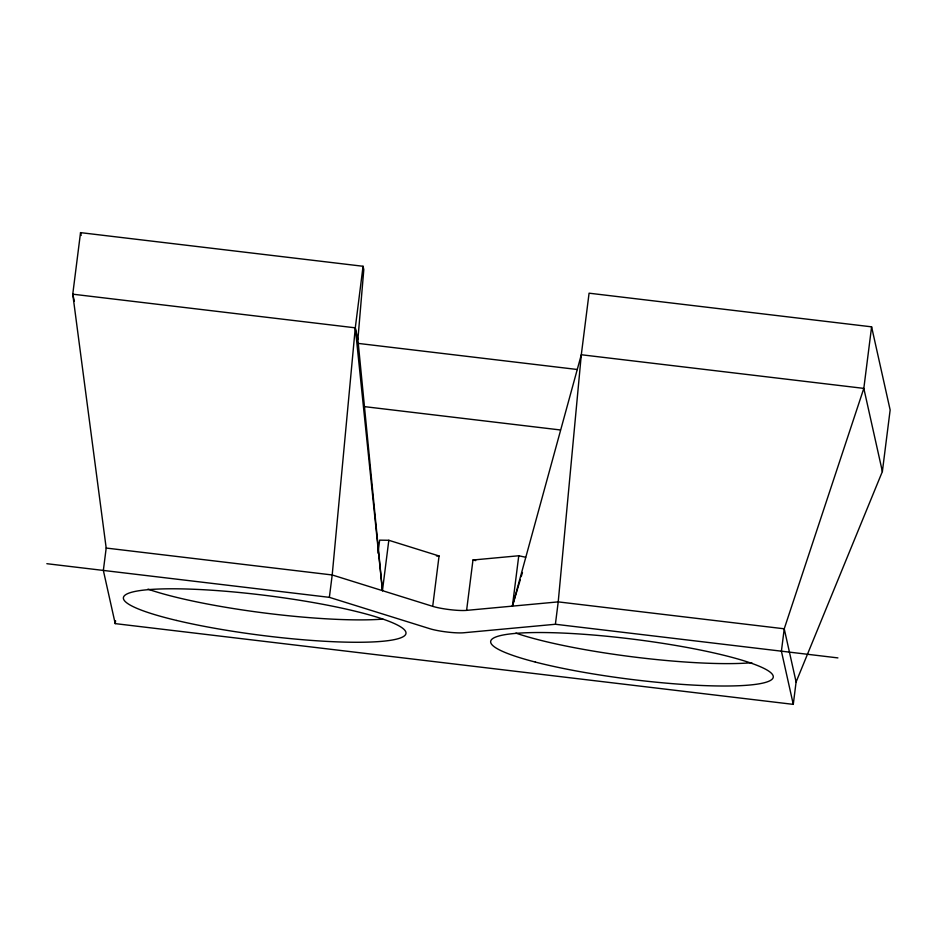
<?xml version="1.0" encoding="UTF-8"?>
<svg xmlns="http://www.w3.org/2000/svg" width="937" height="937" viewBox="0 0 937 937"><rect width="100%" height="100%" fill="white"/><g stroke="black" fill="none" stroke-linecap="round" stroke-linejoin="round"><path stroke-width="1.41" d="M377.998 553.099L379.637 540.145L388.82 540.286L382.448 590.65L357.887 339.475L363.802 269.598L363.064 266.272L80.535 232.634L72.758 294.183L106.186 548.051L103.351 570.434L115.216 623.62L793.276 704.366L796.099 681.984L882.373 471.545L890.15 409.984L871.597 326.837L589.08 293.187L581.303 354.748L558.218 601.882L555.395 624.265L463.78 632.756A20.954 2.952 7.2 0 1 429.872 628.727L329.367 597.349L46.85 563.699M363.064 266.272L355.287 327.833L332.202 574.967L329.367 597.349M115.216 623.62L115.579 620.821M796.099 681.984L784.234 628.797L558.218 601.882L466.603 610.374A20.954 2.952 7.2 0 1 432.707 606.344L439.066 555.969L388.82 540.286M466.603 610.374L472.974 560.01L518.77 555.758L525.645 557.257M520.351 579.488L512.41 606.122L518.77 555.758M871.597 326.837L863.82 388.387L784.234 628.797L781.411 651.18L793.276 704.366M512.41 606.122L581.303 354.748L863.82 388.387L882.373 471.545M521.195 576.688L522.448 572.484M436.443 555.934L439.066 555.969M357.887 339.475L355.287 327.833L72.758 294.183L74.339 301.234M358.051 343.387L577.403 369.506M364.212 406.599L560.103 429.931M106.186 548.051L332.202 574.967L432.707 606.344M555.395 624.265L837.912 657.903M472.974 560.01L475.715 560.607M80.535 232.634L81.168 235.445M355.287 327.833L382.448 590.65M382.858 619.111A142.436 20.075 7.2 0 1 147.952 589.127M751.802 662.705A142.436 20.075 7.2 0 1 515.912 633.107M176.695 620.47A142.436 20.075 7.2 0 0 404.456 635.813A142.436 20.075 7.2 0 0 212.863 590.298A142.436 20.075 7.2 0 0 176.695 620.47M535.343 662.072A142.436 20.075 7.2 0 0 769.593 680.894A142.436 20.075 7.2 0 0 590.907 634.829A142.436 20.075 7.2 0 0 535.343 662.072"/></g></svg>
